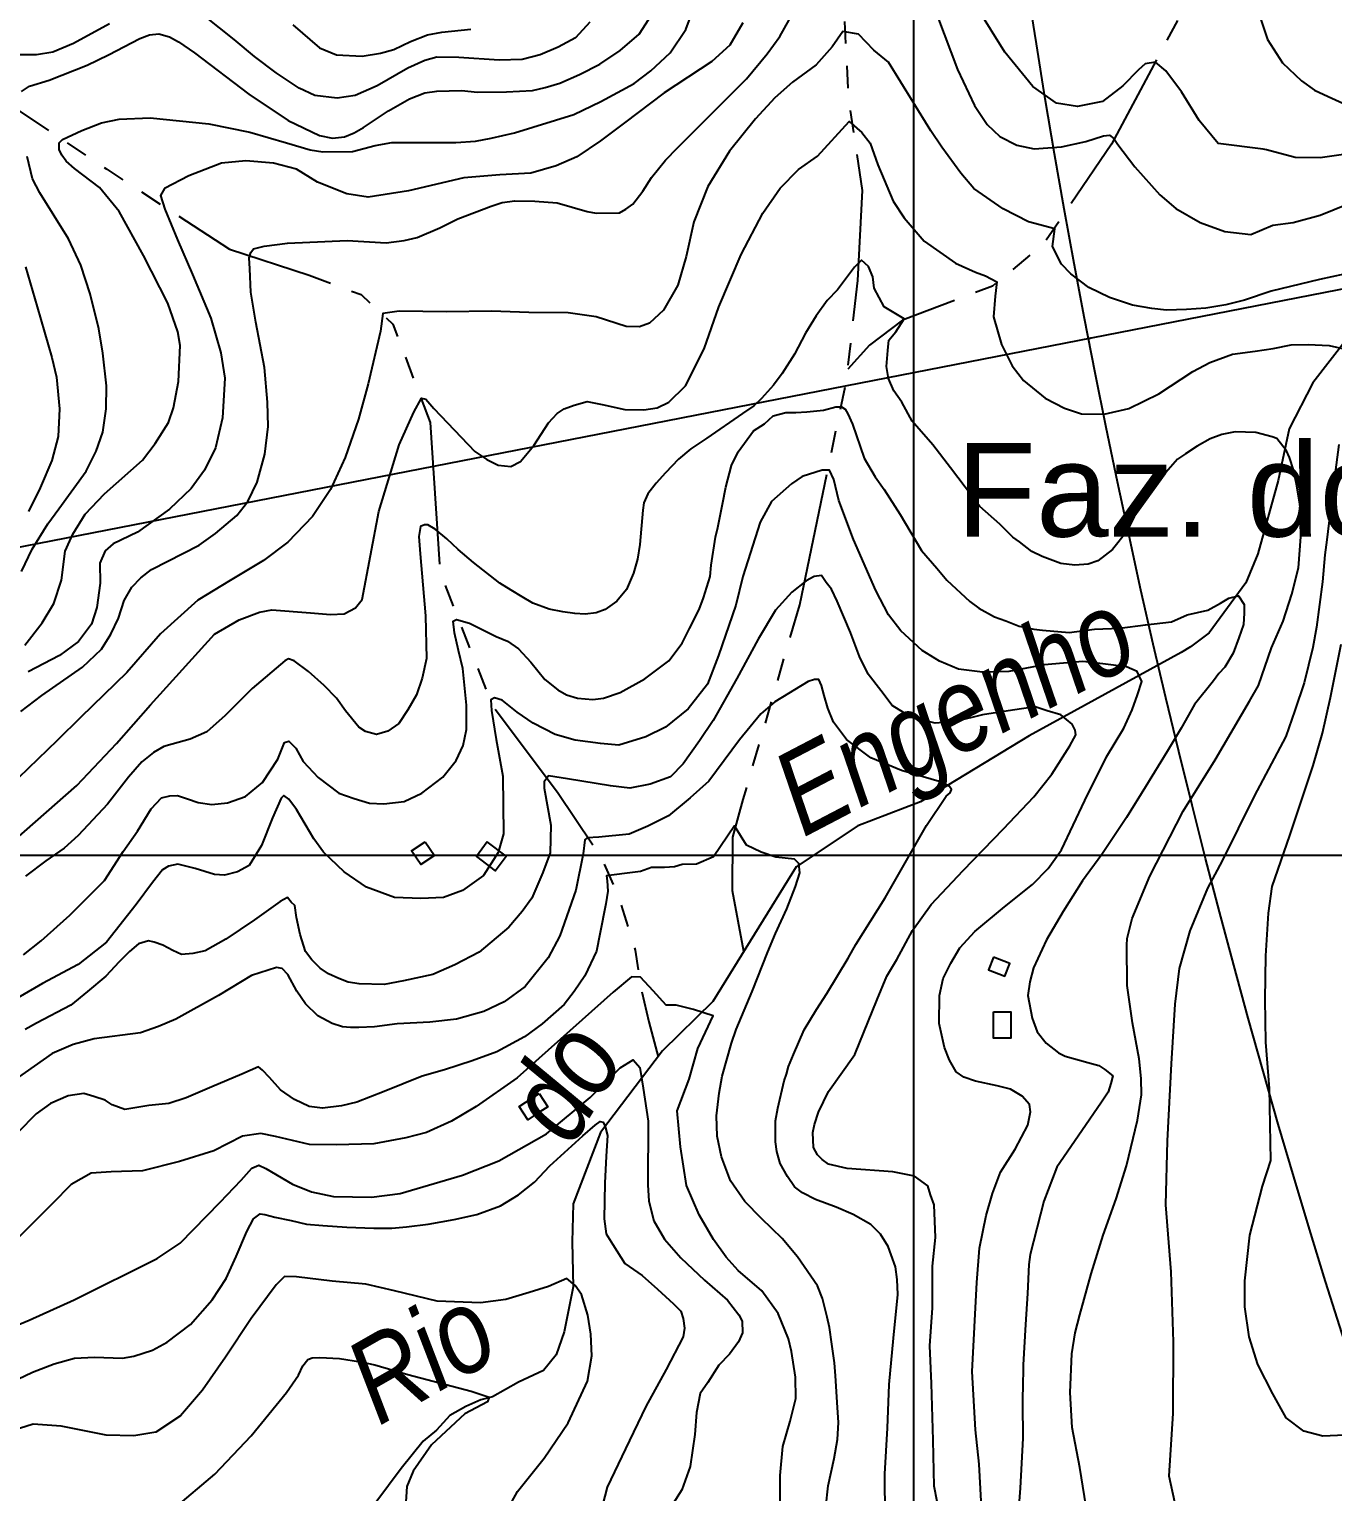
# Model space of a CAD drawing. Header units: millimetres. Extents: x 548366 to 1117317, y 7446967 to 14899125.
# Drawn here: x 549963 to 550548, y 7454129 to 7454786 of the extents above; entities that cross this region are included whole.
import ezdxf

# ---------------------------------------------------------------- set-up
doc = ezdxf.new("R2010")
doc.units = ezdxf.units.MM
doc.header["$MEASUREMENT"] = 0
doc.linetypes.add('RIO_PERIODICO', pattern=[5.8, 3, -0.4, 0.4, -0.4, 0.4, -0.4, 0.4, -0.4])
for name, color, linetype in [('CURVA_INTERMEDIÁRIA', 32, 'Continuous'), ('CURVA_MESTRA', 36, 'Continuous'), ('EDIFICAÇÃO', 7, 'Continuous'), ('MALHA_TM', 8, 'Continuous'), ('RADIAIS', 222, 'Continuous'), ('RIO_PERIÓDICO', 4, 'RIO_PERIODICO'), ('RIO_PERMANENTE', 4, 'Continuous'), ('TXT_RIOS', 4, 'Continuous'), ('TXT_TOPÔNIMOS_1', 2, 'Continuous')]:
    doc.layers.add(name, color=color, linetype=linetype)
doc.styles.add('ARIAL', font='ARIAL.TTF')
doc.styles.add('TXT_RIO', font='ARIALNI.TTF', dxfattribs={"height": 25})

msp = doc.modelspace()

# ---------------------------------------------------------------- linework, layer by layer
at = {"layer": 'CURVA_INTERMEDIÁRIA'}
for points, elevation in [([(550364.31, 7454808.43), (550379.74, 7454767.42), (550387.26, 7454751.23), (550392.97, 7454742.75), (550398.63, 7454737.35), (550406.27, 7454733.53), (550414.18, 7454731.82), (550426.43, 7454732.74), (550437.3, 7454735.11), (550445.2, 7454737.74), (550447.97, 7454738.01), (550449.82, 7454736.56), (550451.68, 7454733.74), (550459.32, 7454723.74), (550470.52, 7454711.24), (550477.68, 7454705.04), (550488.68, 7454698.86), (550499.68, 7454694.74), (550511.36, 7454693.37), (550521.29, 7454697.56), (550530.29, 7454698.83), (550542.4, 7454702.09), (550562.08, 7454709.97)], 190), ([(549961.08, 7454509.28), (549968.91, 7454519.25), (549974.1, 7454527.92), (549977.49, 7454538.42), (549979.2, 7454551.44), (549982.59, 7454559.07), (549988.22, 7454567.99), (549996.83, 7454577.05), (550013.9, 7454592.22), (550019.53, 7454599.63), (550025.53, 7454609.15), (550027.84, 7454615.65), (550030.12, 7454627.45), (550030.78, 7454643.67), (550029.8, 7454649.72), (550025.29, 7454662.63), (550014.32, 7454683.94), (550003.47, 7454703.75), (549994.57, 7454714.49), (549983.41, 7454723.1), (549979.65, 7454726.28), (549977.76, 7454729.02), (549976.45, 7454731.56), (549976.45, 7454734.56), (549978.02, 7454736.06), (549986.64, 7454740.03), (549995.54, 7454743.47), (550003.51, 7454745.23), (550017.41, 7454745.82), (550043.63, 7454743.08), (550062.02, 7454739.34), (550078.54, 7454734.51), (550089.17, 7454731.36), (550094.85, 7454730.45), (550108.23, 7454730.65), (550118.39, 7454733.39), (550125.83, 7454734.7), (550140.98, 7454734.7), (550154.53, 7454734.63), (550163.41, 7454735.35), (550170.39, 7454736.59), (550180.89, 7454739.08), (550207.46, 7454747.23), (550219.55, 7454753.06), (550234.54, 7454761.13), (550242.03, 7454766.84), (550250.71, 7454774.92), (550257.8, 7454785.36), (550262.93, 7454799.14)], 210), ([(549959.33, 7454479.43), (549968.69, 7454486.65), (549986.98, 7454499.32), (549995.57, 7454507.38), (549999.71, 7454514.1), (550003.08, 7454521.25), (550005.66, 7454529.24), (550009.19, 7454535.28), (550013.16, 7454539.41), (550017.97, 7454543.16), (550039.29, 7454554.11), (550046.74, 7454559.26), (550056.23, 7454567.36), (550061.15, 7454573.65), (550065.39, 7454582.33), (550068.76, 7454594.92), (550070.32, 7454607.23), (550069.98, 7454618.26), (550068.68, 7454633.75), (550064.71, 7454654.07), (550062.55, 7454667.51), (550062.06, 7454678.08), (550061.8, 7454682.99), (550062.49, 7454685.32), (550063.78, 7454686.96), (550068.53, 7454688.16), (550079.06, 7454689.54), (550095.72, 7454690.32), (550105.77, 7454690.67), (550123.29, 7454689.63), (550131.37, 7454690.79), (550137.16, 7454692.08), (550147.34, 7454696.47), (550155.37, 7454700.53), (550170.44, 7454706.14), (550175.27, 7454707.78), (550180.97, 7454708.56), (550189.95, 7454708.38), (550200.09, 7454707.69), (550213.55, 7454703.81), (550217.53, 7454703.03), (550228.05, 7454703.21), (550230.82, 7454704.76), (550234.01, 7454707), (550238.45, 7454712.92), (550242.33, 7454719.04), (550248.63, 7454726.71), (550254.01, 7454732.38), (550284.95, 7454763.32), (550294.27, 7454774.53), (550299.96, 7454782.2), (550304.13, 7454789.68)], 190), ([(549959.58, 7454757.64), (549963.27, 7454759.91), (549971.98, 7454762.63), (549989.13, 7454769.34), (549998.71, 7454773.96), (550012.71, 7454781.31), (550016.99, 7454782.99), (550021.28, 7454783.5), (550025.99, 7454782.07), (550030.11, 7454779.89), (550037.19, 7454774.95), (550061.71, 7454756.35), (550079.28, 7454744.51), (550093.36, 7454737.88), (550099.25, 7454736.71), (550104.63, 7454737.21), (550108.91, 7454739.06), (550113.12, 7454741.49), (550124.3, 7454748.96), (550133.76, 7454754.29), (550140.66, 7454756.98), (550145.95, 7454757.73), (550157.13, 7454757.98), (550164.32, 7454757.31), (550177.35, 7454757.4), (550188.95, 7454757.98), (550194.67, 7454759.41), (550201.17, 7454761.28), (550210.08, 7454765.23), (550219.16, 7454769.85), (550228.27, 7454775.95), (550236.76, 7454783.25), (550242.47, 7454792.15)], 220), ([(550214.66, 7454788.65), (550208.19, 7454781.65), (550200.53, 7454777.44), (550192.42, 7454774.08), (550184.33, 7454771.93), (550173.92, 7454771.7), (550155.85, 7454772.77), (550146, 7454772.99), (550140.56, 7454771.54), (550133.06, 7454768.1), (550119.23, 7454760.13), (550109.43, 7454755.77), (550101.23, 7454754.54), (550091.2, 7454755.77), (550084.19, 7454759.01), (550073.85, 7454765.89), (550064.2, 7454773.23), (550055.05, 7454780.95), (550041.96, 7454791.42)], 230), ([(550514.58, 7454793.45), (550518.85, 7454780.95), (550525.63, 7454770.44), (550534.14, 7454762.39), (550539.95, 7454758.21), (550546, 7454755.29), (550552.63, 7454752.3)], 210), ([(549999.14, 7454787.94), (549982.98, 7454779.15), (549973.64, 7454775.25), (549966.4, 7454774.06), (549957.59, 7454773.98)], 230), ([(550558.77, 7454676.88), (550542.16, 7454673.31), (550520.52, 7454668.06), (550508.55, 7454664.03), (550500.2, 7454661.91), (550491.18, 7454660.45), (550482.43, 7454659.79), (550473.48, 7454659.54), (550466.85, 7454660.2), (550458.23, 7454661.79), (550447.89, 7454665.1), (550438.61, 7454669.6), (550430.53, 7454675.83), (550426.42, 7454680.06), (550422.39, 7454688.07), (550423.4, 7454696.02), (550411.52, 7454699.07), (550400.12, 7454705.02), (550387.07, 7454714.11), (550381.24, 7454720.99), (550372.62, 7454732.65), (550367.72, 7454739.93), (550359.85, 7454752.84), (550348.71, 7454770.72), (550342.11, 7454776.11), (550335.25, 7454783.34), (550328.16, 7454784.45), (550323.44, 7454777.63), (550316.33, 7454769.6), (550305.69, 7454761.76), (550297.73, 7454754.74), (550288.98, 7454745.34), (550277.42, 7454730.86), (550267.71, 7454715.02), (550261.35, 7454699.13), (550257.89, 7454683.55), (550254.18, 7454670.71), (550247.8, 7454659.51), (550241.44, 7454653.68), (550236.93, 7454651.96), (550230.96, 7454652.09), (550217.57, 7454656.46), (550204.91, 7454658.31), (550187.28, 7454658.44), (550170.57, 7454659.11), (550150.35, 7454658.75), (550129.14, 7454659.01), (550121.85, 7454657.96), (550120.66, 7454650.01), (550115.17, 7454626.47), (550110.93, 7454610.58), (550104.94, 7454593.42), (550098.31, 7454578.99), (550090.2, 7454566.99), (550079.2, 7454555.47), (550068.2, 7454547.12), (550053.3, 7454538.18), (550038.72, 7454529.44), (550021.96, 7454514.27), (550006.85, 7454496.92), (549986.25, 7454476.86), (549975.65, 7454466.4), (549958.24, 7454449.76)], 180), ([(550081.44, 7454787.49), (550093.32, 7454777.23), (550101, 7454774.01), (550112.51, 7454773.4), (550120.8, 7454774.76), (550126.74, 7454776.49), (550134.22, 7454779.96), (550141.9, 7454783.05), (550148.33, 7454784.17), (550152.67, 7454784.66), (550161.33, 7454785.53)], 240), ([(549947.24, 7454413.71), (549984.39, 7454446.22), (550002.19, 7454465.09), (550017.44, 7454482.51), (550046.21, 7454514.14), (550057.32, 7454520.51), (550066.4, 7454524.06), (550071.94, 7454525.1), (550089.27, 7454523.75), (550098.24, 7454522.91), (550104.5, 7454523.33), (550109.51, 7454525.94), (550112.44, 7454529.69), (550120.05, 7454569.1), (550129.14, 7454599.12), (550135.64, 7454613.7), (550139.19, 7454620.06), (550141.07, 7454619.52), (550144.71, 7454615.41), (550163.02, 7454596.15), (550168.44, 7454592.46), (550173.57, 7454590), (550179.28, 7454589.29), (550183.56, 7454591.62), (550189.52, 7454598.81), (550196.17, 7454608.98), (550200.06, 7454613.06), (550203.17, 7454615.19), (550207.71, 7454616.94), (550213.52, 7454618.46), (550220.26, 7454617.23), (550230.38, 7454614.96), (550238.98, 7454614.83), (550244.95, 7454615.74), (550250.2, 7454618.2), (550257.6, 7454625.58), (550266, 7454642.21), (550272.55, 7454661.04), (550282.55, 7454684.49), (550292.36, 7454702.94), (550300.09, 7454714.26), (550308.4, 7454722.62), (550316.79, 7454728.63), (550331.06, 7454744.15), (550336.78, 7454739.2), (550340.5, 7454734.4), (550343.89, 7454724.66), (550350.89, 7454708.45), (550355.8, 7454700.86), (550364.7, 7454690.37), (550378.81, 7454680.52), (550387.85, 7454676.53), (550392.2, 7454674.94), (550397.4, 7454672.24), (550396.59, 7454665.77), (550395.8, 7454656.51), (550399.46, 7454644.09), (550404.28, 7454634.49), (550409.39, 7454627.97), (550419.07, 7454620.03), (550427.68, 7454615.51), (550435.42, 7454613.02), (550445.53, 7454612.81), (550456.59, 7454615.32), (550470.11, 7454621.96), (550485.28, 7454632.04), (550493.02, 7454635.99), (550503.06, 7454639.78), (550513.22, 7454641.07), (550521.42, 7454642.27), (550529.42, 7454643.9), (550537.02, 7454644.1), (550546.44, 7454643.59), (550554.45, 7454641.87)], 170), ([(549959.57, 7454542.19), (549964.44, 7454552.26), (549971.5, 7454563.6), (549976.41, 7454570.38), (549988.59, 7454587.26), (549993.06, 7454596.23), (549996.09, 7454604.71), (549997.61, 7454615.17), (549997.78, 7454625.58), (549996.09, 7454640.26), (549994.33, 7454651.17), (549990.37, 7454666.86), (549988.27, 7454673.32), (549986.17, 7454679.7), (549980.69, 7454691.44), (549967.91, 7454712.17), (549964.57, 7454718.33), (549962.12, 7454728.35)], 220), ([(550437.97, 7454118.95), (550434.63, 7454140.34), (550431.18, 7454158.24), (550430.31, 7454173.98), (550431.08, 7454191.26), (550432.47, 7454200.79), (550434.63, 7454208.8), (550439.66, 7454227.21), (550445.07, 7454244.49), (550450.88, 7454260.79), (550455.51, 7454275.66), (550460.55, 7454296.12), (550462.35, 7454307.44), (550462.14, 7454314.82), (550461.22, 7454323.69), (550458.19, 7454339.74), (550455.82, 7454356.61), (550455.71, 7454374.66), (550455.87, 7454377.56), (550458.03, 7454386.62), (550466.09, 7454405.6), (550481.03, 7454434.69), (550495.34, 7454457.8), (550510.69, 7454484.02), (550514.76, 7454491.11), (550520.55, 7454507.96), (550525.92, 7454519.91), (550529.71, 7454532.16), (550532.74, 7454543.97), (550533.32, 7454551.82), (550534.25, 7454563.89), (550533.37, 7454572.44), (550531.97, 7454580.62), (550530.5, 7454587.8), (550528.75, 7454593.44), (550527.3, 7454596.35), (550523.08, 7454601.93), (550520.99, 7454602.7), (550513.58, 7454604.57), (550504.37, 7454604.95), (550498.36, 7454603.65), (550493.12, 7454601.78), (550487.23, 7454598.49), (550482.09, 7454595.08), (550478.44, 7454592.6), (550472.2, 7454585.5), (550459.02, 7454566.97), (550455.65, 7454560.21), (550449.28, 7454552.16), (550442.64, 7454547.02), (550438.36, 7454545.48), (550432.41, 7454545.12), (550426.11, 7454545.79), (550417.7, 7454549.01), (550413.03, 7454551.26), (550407.48, 7454555.52), (550404.5, 7454557.68), (550398.63, 7454563.54), (550389.67, 7454571.47), (550376.49, 7454588.79), (550368.66, 7454599.01), (550359.28, 7454609.66), (550354.77, 7454618.15), (550351.13, 7454623.35), (550348.7, 7454628.89), (550347.83, 7454634.26), (550348.38, 7454641.47), (550348.95, 7454646.07), (550351.97, 7454649.8), (550355.73, 7454655.54), (550346.79, 7454660.93), (550342.29, 7454669.42), (550341.69, 7454674.46), (550339.75, 7454679.01), (550336.65, 7454681.87), (550333.44, 7454678.78), (550325.81, 7454668.58), (550321.19, 7454663.8), (550316.22, 7454656.95), (550311.53, 7454649.1), (550306.55, 7454639.72), (550300.99, 7454631.05), (550297.09, 7454625.83), (550291.79, 7454619.79), (550288.33, 7454616.52), (550283.25, 7454613.07), (550267.24, 7454602.12), (550259.98, 7454597.24), (550254.49, 7454592.64), (550248.67, 7454586.5), (550244.39, 7454581.91), (550240.67, 7454577.06), (550238.97, 7454573.04), (550238.4, 7454569.72), (550237.07, 7454554.38), (550236.07, 7454547.84), (550234.23, 7454541.45), (550231.2, 7454534.21), (550226.73, 7454528.93), (550221.6, 7454525.14), (550217.51, 7454523.69), (550212.53, 7454523.18), (550207.93, 7454523.37), (550202.51, 7454524.13), (550196.42, 7454525.35), (550189.17, 7454528.05), (550184.32, 7454530.88), (550179.34, 7454533.9), (550174.24, 7454537.05), (550162.43, 7454546.29), (550155.66, 7454552.17), (550150.43, 7454556.95), (550145.2, 7454561.3), (550141.93, 7454563.25), (550140.48, 7454563.18), (550138.73, 7454562.46), (550137.91, 7454557.94), (550138.59, 7454550.15), (550141, 7454522.4), (550141.35, 7454503.17), (550139.44, 7454494.34), (550136.84, 7454486.89), (550133.02, 7454480.14), (550129.02, 7454474.05), (550123.95, 7454470.56), (550118.96, 7454469.16), (550113.98, 7454470.47), (550111.01, 7454472.48), (550104.97, 7454479.73), (550100.95, 7454485.5), (550095.4, 7454491.06), (550088.49, 7454497.35), (550082.02, 7454502.24), (550079.4, 7454503.11), (550077.86, 7454502.2), (550063.17, 7454489.71), (550051.06, 7454477.68), (550042.75, 7454470.34), (550035.32, 7454467.02), (550027.27, 7454464.75), (550023.51, 7454463.7), (550018.92, 7454461.03), (550013.67, 7454456.84), (550007.63, 7454449.94), (549998.15, 7454437.9), (549985.03, 7454423.84), (549978.73, 7454418.08), (549970.47, 7454412.41), (549961.37, 7454405.51)], 160), ([(549961.37, 7454678.88), (549966.65, 7454661.01), (549973.16, 7454638.31), (549975.31, 7454629.44), (549976.61, 7454615.23), (549976.08, 7454602.76), (549973.16, 7454592.07), (549968.03, 7454579.76), (549962.73, 7454569.22)], 230), ([(550550.91, 7454599.22), (550547.97, 7454577.62), (550545.44, 7454556.43), (550544.53, 7454549.8), (550543.52, 7454537.66), (550540.79, 7454517.27), (550539.17, 7454508.21), (550535.32, 7454492.33), (550531.16, 7454479.93), (550527.11, 7454468.3), (550512.77, 7454441.43), (550498.45, 7454412.46), (550491.89, 7454400.15), (550483.91, 7454381.01), (550479.14, 7454364.13), (550477.24, 7454348.16), (550475.55, 7454321.38), (550473.76, 7454286.84), (550473.08, 7454258.08), (550475.46, 7454228.11), (550476.56, 7454196.76), (550476.36, 7454164.51), (550474.48, 7454136.55), (550477.16, 7454124.94)], 170), ([(550390.27, 7454125.2), (550389.39, 7454141.79), (550387.78, 7454157.17), (550386.3, 7454183.45), (550388.39, 7454223.36), (550389.63, 7454238.73), (550392.6, 7454253.3), (550395.46, 7454263.22), (550399.06, 7454272.77), (550405.55, 7454283.14), (550411.26, 7454293.93), (550412.5, 7454299.88), (550412.01, 7454303.1), (550408.65, 7454306.94), (550403.44, 7454310.04), (550397.57, 7454311.5), (550387.76, 7454313.61), (550382.55, 7454315.47), (550379.07, 7454317.83), (550376.09, 7454323.04), (550373.86, 7454328.74), (550371.5, 7454339.49), (550371.63, 7454352.02), (550373.24, 7454359.7), (550376.72, 7454366.52), (550380.69, 7454373.47), (550387.41, 7454380.75), (550400.82, 7454391.78), (550413.4, 7454401.79), (550420.35, 7454408.99), (550426.31, 7454417.42), (550436.88, 7454439.58), (550446.57, 7454459.17), (550454.31, 7454471.99), (550458.1, 7454480.23), (550460.47, 7454486.96), (550462.45, 7454492.89), (550460.27, 7454497.45), (550455.52, 7454499.42), (550444.94, 7454500.83), (550436, 7454501.95), (550418.56, 7454500.32), (550402.79, 7454497.47), (550390.87, 7454497.1), (550380.19, 7454498.46), (550371.63, 7454502.06), (550363.77, 7454506.86), (550354.21, 7454515.66), (550348.74, 7454522.85), (550343, 7454533.72), (550332.95, 7454556.66), (550326.42, 7454574.1), (550324.19, 7454583.53), (550322.32, 7454587.74), (550318.97, 7454587.74), (550310.03, 7454584.89), (550305.19, 7454581.54), (550296.23, 7454573.65), (550291.14, 7454564.35), (550283.42, 7454539.94), (550280.2, 7454527.17), (550272.46, 7454504.51), (550267.49, 7454491.74), (550258.8, 7454480.7), (550248.62, 7454472.4), (550239.75, 7454468.02), (550227.71, 7454464.42), (550219.51, 7454465.04), (550208.09, 7454466.53), (550199.09, 7454469.14), (550189.28, 7454474.22), (550182.08, 7454479.18), (550175.37, 7454484.51), (550171.9, 7454485.63), (550170.28, 7454484.64), (550170.53, 7454479.92), (550172.64, 7454466.9), (550175.62, 7454450.43), (550175.99, 7454424.64), (550173.51, 7454416.2), (550166.9, 7454405.81), (550157.59, 7454399.11), (550149.03, 7454396.01), (550138.84, 7454395.64), (550126.98, 7454395.95), (550114.44, 7454400.66), (550104.38, 7454407.48), (550095.2, 7454416.28), (550090.82, 7454422.3), (550083, 7454435.44), (550079.52, 7454440.15), (550077.28, 7454441.76), (550076.17, 7454440.52), (550072.28, 7454431.77), (550067.31, 7454419.37), (550061.72, 7454410.44), (550056.51, 7454407.46), (550050.67, 7454405.98), (550046.28, 7454406.32), (550037.59, 7454409.05), (550029.77, 7454410.91), (550025.54, 7454410.04), (550022.94, 7454408.43), (550018.47, 7454402.73), (550011.1, 7454392.85), (549997.82, 7454375.99), (549985.03, 7454365.95), (549969.07, 7454357.41), (549932.44, 7454336.21)], 140), ([(550370.58, 7454125.04), (550369.27, 7454131.99), (550368.77, 7454152.53), (550368, 7454178.06), (550367.28, 7454194.82), (550368.54, 7454211.94), (550368.49, 7454230.68), (550369.81, 7454243.56), (550369.2, 7454258.11), (550367.64, 7454262.66), (550366.44, 7454266.65), (550360.42, 7454271.04), (550350.7, 7454272.89), (550330.11, 7454274.51), (550321.78, 7454276.36), (550319, 7454278.44), (550316.92, 7454280.52), (550315.02, 7454283.82), (550314.78, 7454290.53), (550315.56, 7454294.11), (550317.38, 7454299.7), (550321.78, 7454308.95), (550333.65, 7454325.54), (550343.64, 7454350.23), (550348, 7454360.75), (550352.49, 7454368.18), (550359.55, 7454381.26), (550367.9, 7454392.93), (550382.31, 7454408.19), (550400.28, 7454426.78), (550414.01, 7454441.14), (550422.1, 7454451.4), (550430.1, 7454464.08), (550432.76, 7454469.01), (550432.46, 7454471.11), (550431.14, 7454473.78), (550426.03, 7454477.98), (550419.87, 7454479.78), (550414.61, 7454481.59), (550404.39, 7454480.08), (550390.86, 7454477.98), (550378.84, 7454474.98), (550369.67, 7454474.23), (550361.41, 7454476.33), (550355.46, 7454479.06), (550350.35, 7454482.21), (550345.24, 7454488.81), (550339.58, 7454496.19), (550335.74, 7454504.1), (550331.64, 7454514.83), (550325.62, 7454528.88), (550323.16, 7454534.27), (550320.7, 7454537.39), (550318.59, 7454540.39), (550315.44, 7454539.94), (550311.83, 7454538.13), (550305.37, 7454533.03), (550298, 7454524.92), (550290.19, 7454511.86), (550280.72, 7454494.29), (550270.04, 7454475.36), (550263.88, 7454466.33), (550256.62, 7454455.93), (550250.87, 7454450.19), (550241.83, 7454446.9), (550232.66, 7454445.12), (550223.89, 7454446.08), (550204.72, 7454449.23), (550196.09, 7454450.6), (550194.16, 7454447.88), (550194.21, 7454445.1), (550197.17, 7454428.48), (550196.92, 7454416), (550193.55, 7454407.25), (550188.67, 7454395.77), (550184.33, 7454389.7), (550178.26, 7454382.77), (550164.96, 7454371.49), (550154.1, 7454365.76), (550144.22, 7454361.54), (550131.03, 7454358.6), (550122.34, 7454357.05), (550111.16, 7454357.36), (550106.2, 7454357.98), (550102.01, 7454359.68), (550097.35, 7454361.7), (550093.63, 7454364.33), (550089.9, 7454368.05), (550087.1, 7454371.85), (550084.63, 7454379.4), (550083.04, 7454387.08), (550082.25, 7454392.41), (550080.62, 7454393.98), (550079.04, 7454395.96), (550075.63, 7454394.25), (550064.2, 7454386.06), (550051.32, 7454377.37), (550042.01, 7454372.1), (550036.58, 7454370.86), (550031.46, 7454370.4), (550027.58, 7454372.26), (550023.08, 7454374.58), (550019.2, 7454375.98), (550016.56, 7454376.6), (550012.06, 7454375.2), (550008.02, 7454371.79), (550003.46, 7454367.15), (549997.39, 7454360.74), (549989.24, 7454353.81), (549981.78, 7454347.75), (549966.35, 7454339.61), (549961.32, 7454336.84)], 130), ([(550559.91, 7454155.15), (550543.68, 7454154.33), (550535.21, 7454156.56), (550527.21, 7454162.67), (550521.24, 7454173.36), (550514.49, 7454186.58), (550510.64, 7454198.87), (550508.73, 7454212.33), (550508.64, 7454224.11), (550510.86, 7454244.48), (550516.6, 7454266.48), (550520.35, 7454278.09), (550519.66, 7454310.36), (550518.03, 7454331.08), (550517.79, 7454350.26), (550518.03, 7454369.91), (550519.21, 7454389.02), (550520.85, 7454400.92), (550528.83, 7454423.79), (550539.34, 7454455.28), (550543.48, 7454469.79), (550547.04, 7454485.72), (550551.92, 7454509.68)], 180), ([(550347.22, 7454117.93), (550347.03, 7454137.47), (550348.26, 7454157.92), (550349.09, 7454177.5), (550351.03, 7454198.32), (550352.98, 7454217.96), (550352.62, 7454224.65), (550351.8, 7454230.3), (550349.97, 7454235.77), (550348.56, 7454239.42), (550345.08, 7454244.99), (550340.78, 7454249.34), (550332.89, 7454253.87), (550325.27, 7454257.07), (550315.96, 7454260.48), (550310.07, 7454263.48), (550306.52, 7454266.16), (550303.46, 7454270.86), (550300.16, 7454276.75), (550298.67, 7454282.08), (550298.08, 7454286.38), (550298.08, 7454295.79), (550299.08, 7454301.48), (550301.91, 7454313.72), (550302.88, 7454316.79), (550303.88, 7454320.17), (550306.04, 7454325.65), (550310.87, 7454336.6), (550316.47, 7454345.7), (550321.06, 7454352.99), (550330.62, 7454368.81), (550334.04, 7454374.87), (550347.3, 7454395.86), (550365.71, 7454428.28), (550374.68, 7454441.44), (550376.36, 7454442.91), (550376.95, 7454444.39), (550376.16, 7454445.86), (550371.53, 7454448.03), (550354.6, 7454452.94), (550340.76, 7454458.6), (550329.83, 7454466.86), (550324.03, 7454474.63), (550321.46, 7454480.88), (550319.89, 7454486.58), (550318.7, 7454491.11), (550317.52, 7454493.86), (550315.55, 7454493.76), (550312.6, 7454492.88), (550297.73, 7454483.83), (550291.38, 7454478.48), (550281.93, 7454466.68), (550268.14, 7454448.18), (550259.65, 7454440.66), (550250, 7454432.59), (550240.65, 7454428.07), (550232.32, 7454424.4), (550218.73, 7454423.12), (550213.51, 7454422.73), (550212.43, 7454421.84), (550211.74, 7454415.65), (550208.38, 7454399.33), (550201.19, 7454378.77), (550196.05, 7454368.95), (550185.71, 7454356.16), (550176.26, 7454349.18), (550167.05, 7454344.9), (550154.84, 7454341.46), (550142.83, 7454340.08), (550128.26, 7454339.3), (550117.97, 7454338.01), (550111.08, 7454337.71), (550107.34, 7454337.71), (550103.69, 7454338.01), (550098.97, 7454339.48), (550092.67, 7454342.92), (550087.11, 7454348.37), (550083.17, 7454353.98), (550079.14, 7454361.45), (550076.67, 7454364.21), (550074.11, 7454364.6), (550062.89, 7454360.96), (550047.97, 7454352), (550028.86, 7454341.38), (550021.03, 7454338.08), (550012.96, 7454335.33), (549992.18, 7454332.67), (549982.83, 7454330.11), (549973.32, 7454326.07), (549949, 7454309.05)], 120), ([(550320.62, 7454122.57), (550321.72, 7454132.12), (550324.39, 7454144.28), (550325.83, 7454152.83), (550326.24, 7454160.49), (550325.88, 7454167.21), (550325.01, 7454181.37), (550324.51, 7454187.23), (550323.28, 7454195.69), (550322.18, 7454203.12), (550321.24, 7454207.82), (550319.07, 7454216.11), (550316.9, 7454221.75), (550307.96, 7454234.81), (550301.01, 7454242.98), (550291.72, 7454251.99), (550284.27, 7454259.66), (550277.81, 7454268.96), (550273.83, 7454279.73), (550271.8, 7454288.96), (550271.58, 7454298), (550272.68, 7454308.31), (550274.12, 7454315.91), (550278.26, 7454330.66), (550280.43, 7454336.8), (550287.61, 7454353.85), (550294.51, 7454371.62), (550298.05, 7454379.86), (550303.12, 7454390.9), (550306.95, 7454400.95), (550308.91, 7454407.15), (550308.47, 7454411.27), (550306.52, 7454413.22), (550298.13, 7454414.16), (550291.54, 7454416.32), (550284.94, 7454419.48), (550279.66, 7454428.17), (550270.16, 7454414.21), (550262.51, 7454411.04), (550256.18, 7454410.78), (550252.75, 7454409.73), (550248.26, 7454409.46), (550242.37, 7454409.51), (550237.39, 7454407.74), (550230.27, 7454406.74), (550222.15, 7454405.74), (550222.41, 7454403.5), (550222.82, 7454398.8), (550221.86, 7454393.17), (550219.16, 7454379.58), (550217.64, 7454372), (550212.43, 7454360.84), (550207.66, 7454353.91), (550203.21, 7454348.05), (550193.35, 7454339.29), (550185.35, 7454333.46), (550172.97, 7454326.79), (550161.9, 7454322.74), (550149.49, 7454318.7), (550139.37, 7454315.87), (550122.37, 7454308.99), (550110.09, 7454304.14), (550103.21, 7454302.52), (550094.72, 7454301.58), (550088.76, 7454302.33), (550082.16, 7454305.46), (550075.89, 7454309.79), (550070.94, 7454315.2), (550067.76, 7454318.49), (550065.98, 7454320.05), (550058.56, 7454316.82), (550045.07, 7454311.02), (550033.46, 7454306.17), (550025.77, 7454303.61), (550016.73, 7454302.66), (550006.01, 7454300.91), (550000.26, 7454303.04), (549997.16, 7454305.06), (549992.03, 7454306.68), (549987.58, 7454308.16), (549980.56, 7454307.08), (549972.6, 7454303.58), (549966.26, 7454299), (549958.03, 7454290.64)], 110), ([(549953.4, 7454202.44), (549963.12, 7454206.35), (549983.21, 7454215.51), (550020.53, 7454234.07), (550030.75, 7454240.95), (550048.74, 7454259.39), (550058.26, 7454269.26), (550062.95, 7454274.54), (550066.2, 7454275.9), (550069.32, 7454274.41), (550081.27, 7454267.45), (550089.7, 7454263.96), (550099.58, 7454261.92), (550116.69, 7454261.56), (550129.61, 7454263.27), (550157.53, 7454271.39), (550173.79, 7454277.89), (550195.24, 7454290.04), (550214.9, 7454306.25), (550228.32, 7454319.65), (550234.15, 7454323.17), (550235.15, 7454321.95), (550237.07, 7454319.7), (550238.66, 7454310.51), (550240.89, 7454295.68), (550240.68, 7454267.13), (550241.16, 7454259.83), (550243.44, 7454250.94), (550248.23, 7454242.69), (550255.55, 7454234.41), (550266.14, 7454224.42), (550276.5, 7454215.45), (550281.5, 7454208.86), (550283.09, 7454205.96), (550283.21, 7454200.76), (550281.42, 7454196.64), (550277.37, 7454191.09), (550272.65, 7454186.2), (550267.59, 7454178.45), (550264.22, 7454173.57), (550262.54, 7454164.98), (550261.86, 7454155.11), (550259.67, 7454140.8), (550255.96, 7454130.36), (550249.22, 7454119.75)], 90), ([(549951.43, 7454176.75), (549964.54, 7454183.07), (549974.34, 7454186.87), (549983.47, 7454189.35), (549992.34, 7454189.78), (550004.92, 7454189.42), (550010.03, 7454190.27), (550018.38, 7454192.99), (550024.97, 7454196.55), (550035.45, 7454204.39), (550045.13, 7454215.52), (550051.51, 7454225.15), (550055.97, 7454235.02), (550060.67, 7454246.15), (550063.8, 7454251.81), (550066.7, 7454254.04), (550068.77, 7454253.76), (550073.35, 7454252.56), (550080.58, 7454251.11), (550087.56, 7454249.43), (550094.79, 7454248.83), (550105.68, 7454248.17), (550117.81, 7454247.69), (550125.79, 7454247.63), (550132.41, 7454248.29), (550142.09, 7454249.44), (550153.82, 7454251.55), (550164.02, 7454253.8), (550174.6, 7454257.73), (550182.7, 7454262.68), (550189.87, 7454268.27), (550196.68, 7454275.6), (550211.55, 7454289.15), (550217.01, 7454293.91), (550219.31, 7454295.54), (550220.64, 7454295.29), (550221.55, 7454293.24), (550222.64, 7454289.26), (550221.94, 7454279.94), (550221.39, 7454267.86), (550221.12, 7454251.94), (550221.94, 7454245.07), (550224.97, 7454240.4), (550230.46, 7454231.89), (550238.16, 7454226.4), (550245.04, 7454220.36), (550252.18, 7454213.77), (550255.48, 7454210.47), (550256.58, 7454207.17), (550257.13, 7454202.78), (550256.58, 7454198.94), (550248.87, 7454184.24), (550239.88, 7454167.65), (550230.74, 7454148.63), (550222.51, 7454131.43), (550219.49, 7454120.02)], 80), ([(550177.13, 7454120.26), (550182.22, 7454129.5), (550194.22, 7454144.53), (550205.03, 7454160.4), (550213.68, 7454179.09), (550215.54, 7454190.41), (550215.2, 7454200.2), (550213.85, 7454208.64), (550210.97, 7454217.92), (550208.1, 7454221.98), (550204.35, 7454225.1), (550196.07, 7454221.55), (550187.46, 7454218.85), (550176.98, 7454215.64), (550165.66, 7454214.12), (550146.12, 7454214.95), (550127.03, 7454219.51), (550114.19, 7454222.55), (550098.98, 7454223.9), (550083.01, 7454225.8), (550077.6, 7454225.97), (550073.88, 7454222.25), (550062.73, 7454207.23), (550051.16, 7454189.74), (550040.86, 7454175.05), (550031.01, 7454163.48), (550019.86, 7454156.22), (550010.06, 7454154.53), (549997.55, 7454154.87), (549977.45, 7454158.92), (549964.82, 7454159.76), (549949.11, 7454154.86)], 70), ([(550027.99, 7454121.83), (550046.31, 7454137.39), (550062.74, 7454154.53), (550078.52, 7454173.91), (550083.94, 7454181.73), (550085.87, 7454185.94), (550088.16, 7454188.71), (550090.09, 7454189.56), (550093.46, 7454189.68), (550102.26, 7454189.19), (550111.77, 7454187.75), (550118.16, 7454186.31), (550133.05, 7454182.04), (550161.48, 7454174.58), (550169.43, 7454171.93), (550168.71, 7454169.76), (550158.59, 7454164.35), (550143.65, 7454150.51), (550135.39, 7454138.65), (550132.61, 7454131.79), (550131.97, 7454122.54)], 60)]:
    msp.add_lwpolyline(points, dxfattribs=dict(at, elevation=elevation))
at = {"layer": 'CURVA_MESTRA'}
for points, elevation in [([(550555.07, 7454729.64), (550542.52, 7454727.84), (550531.27, 7454728.04), (550518.42, 7454731.43), (550516.87, 7454731.77), (550496.75, 7454734.23), (550488.11, 7454744.62), (550480.21, 7454757.44), (550473.14, 7454766.86), (550468.62, 7454770.78), (550463.91, 7454769.99), (550460.96, 7454767.25), (550453.89, 7454760.19), (550444.76, 7454753.14), (550433.57, 7454750.79), (550424.14, 7454752.36), (550413.53, 7454759.81), (550400.97, 7454775.3), (550388.76, 7454794.66)], 200), ([(550283.34, 7454788.35), (550277.45, 7454778.35), (550269.4, 7454771.09), (550247.99, 7454756.97), (550230.21, 7454743.5), (550219.41, 7454735.46), (550208.8, 7454728.2), (550199.57, 7454724.28), (550188.18, 7454720.94), (550174.24, 7454720.16), (550158.14, 7454718.79), (550133.27, 7454713.06), (550115.2, 7454710.11), (550105.58, 7454711.68), (550092.42, 7454716.98), (550082.99, 7454722.67), (550072.78, 7454725.41), (550060.3, 7454726.41), (550049.3, 7454725.42), (550034.77, 7454719.74), (550023.77, 7454714.05), (550022, 7454710.91), (550023.97, 7454704.83), (550029.66, 7454691.1), (550036.34, 7454675.46), (550044.59, 7454655.85), (550049.11, 7454640.35), (550050.86, 7454629.04), (550049.88, 7454611.19), (550046.74, 7454597.66), (550041.78, 7454587.74), (550035.69, 7454579.5), (550026.07, 7454570.29), (550011.73, 7454559.89), (550000.74, 7454554.6), (549997.15, 7454551.55), (549994.8, 7454546.06), (549994.99, 7454537.04), (549993.42, 7454526.06), (549991.06, 7454518.61), (549985.13, 7454510.84), (549976.68, 7454504.57), (549962.54, 7454497.31)], 200), ([(549960.55, 7454370.25), (549968.49, 7454376.59), (549981.35, 7454388.02), (549996.82, 7454403.65), (550005.31, 7454416.59), (550011.73, 7454425.77), (550017.8, 7454435.81), (550022.48, 7454440.66), (550026.23, 7454441.68), (550029.69, 7454441.77), (550034.04, 7454440.35), (550038.83, 7454438.58), (550045.04, 7454437.78), (550052.09, 7454438.42), (550060.16, 7454441.34), (550067.79, 7454447.54), (550074.66, 7454458.04), (550077.59, 7454465.48), (550079.56, 7454466.15), (550082.75, 7454462.96), (550086.03, 7454457.02), (550092.8, 7454449.78), (550102.03, 7454442.87), (550108.86, 7454440.39), (550115.86, 7454438.27), (550122.16, 7454438.09), (550131.3, 7454439.06), (550139.28, 7454442.78), (550148.74, 7454450.06), (550154.68, 7454457.5), (550157.87, 7454464.23), (550159.31, 7454471.37), (550159.31, 7454482.35), (550157.72, 7454498.72), (550155.77, 7454506.87), (550153.89, 7454514.74), (550153.36, 7454520.05), (550154.78, 7454520.67), (550160.63, 7454519.08), (550172.7, 7454513.14), (550177.7, 7454510.95), (550182.61, 7454507.62), (550188.16, 7454501.64), (550194.47, 7454493.83), (550200.27, 7454489.18), (550204.24, 7454486.94), (550209.14, 7454485.37), (550215.97, 7454484.91), (550220.82, 7454485.48), (550228.36, 7454488.01), (550239.37, 7454494.16), (550250.19, 7454502.2), (550256.14, 7454510.05), (550259.38, 7454516.66), (550263.73, 7454525.22), (550265.69, 7454530.48), (550268.73, 7454540.07), (550269.2, 7454545.07), (550271.13, 7454557.66), (550272.12, 7454561.93), (550274.16, 7454572.4), (550275.72, 7454580.06), (550278.28, 7454589.81), (550281.28, 7454595.97), (550288.2, 7454605.43), (550293.11, 7454608.43), (550296.91, 7454612.04), (550302.62, 7454613.54), (550307.14, 7454613.53), (550312.13, 7454613.86), (550319.59, 7454614.59), (550325.11, 7454616.1), (550327.62, 7454616.1), (550329.29, 7454615.06), (550330.48, 7454612.97), (550332.52, 7454608.34), (550337.87, 7454593.05), (550342.73, 7454584.68), (550346.74, 7454579.11), (550353.9, 7454567.83), (550363.61, 7454551.7), (550370.41, 7454543.79), (550374.94, 7454538.38), (550385.24, 7454528.87), (550389.3, 7454525.85), (550396.26, 7454521.9), (550401.32, 7454520.08), (550407.37, 7454517.73), (550413.99, 7454516.43), (550417.9, 7454515.96), (550429.88, 7454514.96), (550441.23, 7454516.32), (550452.5, 7454516.91), (550464.07, 7454518.37), (550475.72, 7454519.65), (550482.81, 7454522.76), (550492.11, 7454524.89), (550497.69, 7454528.12), (550501.46, 7454530.29), (550505.81, 7454531.28), (550508.39, 7454527.52), (550508.39, 7454523.57), (550507.99, 7454518.42), (550506.01, 7454512.48), (550503.46, 7454505.58), (550499.74, 7454499.3), (550496.92, 7454496.48), (550494.58, 7454493.17), (550486.11, 7454482.66), (550480.08, 7454472.02), (550473.76, 7454461.45), (550464.01, 7454445.68), (550455.54, 7454431.96), (550444.49, 7454415.36), (550435.76, 7454403.56), (550427.11, 7454389.66), (550419.62, 7454377.03), (550413.85, 7454364.46), (550412.18, 7454358.18), (550411.28, 7454352.03), (550413.23, 7454341.87), (550415.48, 7454335.79), (550419.45, 7454330.68), (550424.97, 7454326.31), (550427.95, 7454324.9), (550438.14, 7454321.95), (550443.09, 7454320.71), (550445.86, 7454318.93), (550449.4, 7454315.97), (550448.53, 7454312.63), (550447.34, 7454308.65), (550444.27, 7454304.2), (550435.52, 7454291.36), (550424.26, 7454275.07), (550418.45, 7454259.73), (550412.31, 7454235.81), (550411.78, 7454231.31), (550411.14, 7454218.42), (550410.15, 7454204.43), (550409.23, 7454186.31), (550409.23, 7454182.5), (550409.08, 7454179.14), (550408.94, 7454169.2), (550409.08, 7454153.4), (550407.77, 7454131.05), (550405.72, 7454103.85)], 150), ([(550300.04, 7454122.67), (550300.04, 7454136.7), (550301.25, 7454149.69), (550304.6, 7454161.09), (550307.17, 7454171.2), (550307.02, 7454180.86), (550305.17, 7454192.31), (550303.81, 7454198.05), (550299.27, 7454209.37), (550291.87, 7454219.63), (550281.29, 7454228.69), (550275.81, 7454234.66), (550270.21, 7454242.66), (550263.71, 7454253.68), (550258.12, 7454266.89), (550255.35, 7454284.19), (550253.88, 7454300.33), (550259.27, 7454314.52), (550263.19, 7454328.22), (550270.05, 7454342.89), (550261.23, 7454345.83), (550253.39, 7454347.78), (550248.98, 7454347.78), (550243.1, 7454354.14), (550243.1, 7454354.14), (550237.38, 7454360.3), (550233.36, 7454360.41), (550225.23, 7454353.5), (550182.06, 7454315.06), (550163.67, 7454302.32), (550152.59, 7454295.7), (550141.38, 7454290.65), (550132.11, 7454288.24), (550117.78, 7454285.54), (550101.05, 7454285), (550088.92, 7454285.27), (550073.54, 7454288.78), (550067.06, 7454290.13), (550058.83, 7454288.91), (550045.88, 7454282.31), (550030.5, 7454277.59), (550013.97, 7454273.38), (549999.86, 7454272.98), (549990.95, 7454272.31), (549981.91, 7454267.32), (549973.36, 7454258.58), (549956.88, 7454242.13)], 100)]:
    msp.add_lwpolyline(points, dxfattribs=dict(at, elevation=elevation))
at = {"layer": 'EDIFICAÇÃO', "ltscale": 0.3}
for points in [[(550140.81, 7454421.02), (550144.9, 7454414.82), (550138.79, 7454410.8), (550134.71, 7454416.99)], [(550168.66, 7454420.92), (550163.75, 7454414.44), (550172.23, 7454408.03), (550177.14, 7454414.51)], [(550395.8, 7454369.23), (550393.59, 7454363.52), (550400.95, 7454360.67), (550403.15, 7454366.39)], [(550395.92, 7454344.7), (550403.66, 7454344.7), (550403.66, 7454332.94), (550395.92, 7454332.94)], [(550192, 7454308.04), (550195.83, 7454302.13), (550191.09, 7454299.05), (550186.83, 7454296.28), (550182.99, 7454302.19)]]:
    msp.add_lwpolyline(points, close=True, dxfattribs=at)
at = {"layer": 'MALHA_TM'}
for points in [[(550360, 7460415), (550360, 7450410)], [(549360, 7454415), (559365, 7454415)]]:
    msp.add_lwpolyline(points, dxfattribs=at)
at = {"layer": 'RADIAIS', "linetype": 'Continuous', "ltscale": 2.5}
msp.add_lwpolyline([(559269.37, 7456370.1), (549458.09, 7454455.41)], dxfattribs=at)
for radius in [4998.2, 3998.56]:
    msp.add_circle((554363.71, 7455412.75), radius, dxfattribs=at)
msp.add_point((550439.21, 7454646.87), dxfattribs=at)
at = {"layer": 'RIO_PERIÓDICO', "ltscale": 25, "flags": 128}
for points in [[(550283.75, 7454371.72), (550278.76, 7454399.02), (550278.86, 7454423.02), (550283.53, 7454439.94), (550308.88, 7454527.36), (550329.96, 7454628.52), (550334.94, 7454672.77), (550337.02, 7454713.12), (550330.8, 7454755.01), (550327.88, 7454814.63), (550316.44, 7454842.04), (550294.53, 7454861.82), (550281.06, 7454880.44), (550239.3, 7454948.84), (550211.89, 7455016.27), (550207.67, 7455106.89), (550205.56, 7455205.93)], [(550546.43, 7454893.91), (550520.07, 7454861.2), (550493.71, 7454818.13), (550448.87, 7454734.03), (550418.51, 7454689.36), (550395.35, 7454670.22), (550355, 7454654.95), (550340.18, 7454643.85), (550330.47, 7454633.04)], [(549909.3, 7454781.69), (549997.86, 7454722.69), (550052.97, 7454686.84), (550088.71, 7454675.19), (550112.04, 7454666.45), (550126.3, 7454653.27), (550143.02, 7454609.05), (550147.56, 7454541.46), (550170.76, 7454482.45), (550200.23, 7454443.22), (550219.66, 7454414.13), (550227.27, 7454397.37), (550235.06, 7454372.38), (550237.84, 7454354.61), (550241.18, 7454340.17), (550245.35, 7454324.6)]]:
    msp.add_lwpolyline(points, dxfattribs=at)
at = {"layer": 'RIO_PERMANENTE'}
msp.add_lwpolyline([(550638.78, 7454777.41), (550612.28, 7454718.11), (550592.19, 7454690.75), (550577.57, 7454671.59), (550565.69, 7454659.73), (550554.73, 7454646.96), (550539.2, 7454626.88), (550528.6, 7454606.27), (550523.67, 7454583.09), (550514.53, 7454550.25), (550509.16, 7454537.1), (550492.61, 7454514.67), (550484.26, 7454508.53), (550480.03, 7454505.86), (550411.93, 7454468.51), (550363.14, 7454438.92), (550334.93, 7454428.1), (550307.3, 7454409.71), (550269.88, 7454349.35), (550269.88, 7454349.35), (550247.31, 7454327.18), (550219.45, 7454290.53), (550207.21, 7454258.62)], dxfattribs=at)
at = {"layer": 'RIO_PERMANENTE', "linetype": 'Continuous'}
msp.add_lwpolyline([(550207.21, 7454258.62), (550206.82, 7454241.62), (550207.21, 7454221.29), (550203.21, 7454201.2), (550199.51, 7454190.84), (550193.88, 7454183.89), (550182.62, 7454178.59), (550171.03, 7454171.97), (550165.73, 7454170.65), (550159.1, 7454167.67), (550151.82, 7454163.7), (550145.86, 7454157.08), (550139.89, 7454152.11), (550129.96, 7454139.86), (550118.7, 7454124.64), (550109.43, 7454109.41), (550098.83, 7454090.55), (550086.56, 7454066.02), (550062.96, 7454025.12), (550006.16, 7453884.32), (549994.76, 7453862.82)], dxfattribs=at)

# ---------------------------------------------------------------- texts
at = {"layer": 'TXT_RIOS', "style": 'TXT_RIO'}
for s, rotation, p in [('Engenho', 27.59927, (550310.49, 7454422.8, 150)), ('do', 59.13961, (550206.6, 7454283.68, 160)), ('Rio', 29.72032, (550120.04, 7454158.78, 70))]:
    msp.add_text(s, height=37.5, rotation=rotation, dxfattribs=at).set_placement(p)
at = {"layer": 'TXT_TOPÔNIMOS_1', "style": 'ARIAL'}
msp.add_text('Faz. do Engenho', height=42, dxfattribs=at).set_placement((550379.12, 7454557.92))

doc.saveas('drawing.dxf')
